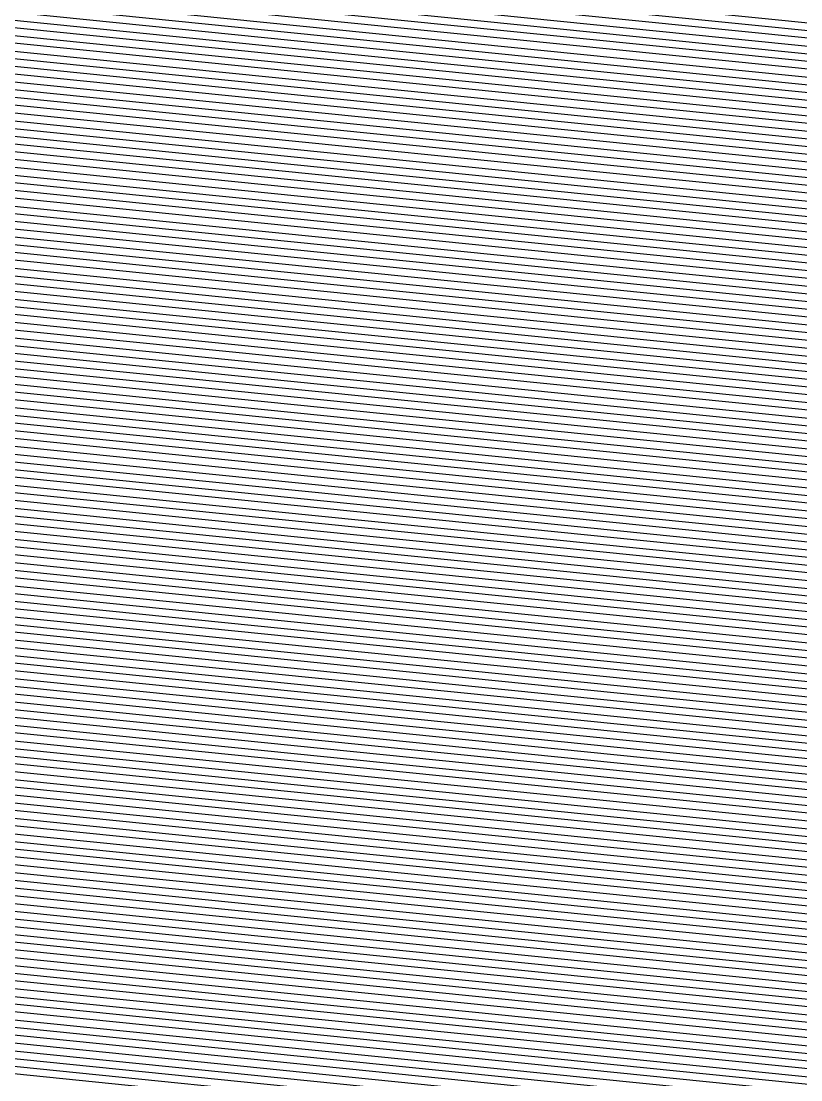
# Model space of a CAD drawing. Extents: x 7084 to 11035, y 13750 to 16729.
# Drawn here: x 9283.6 to 9324.8, y 13833.5 to 13889.4 of the extents above; entities that cross this region are included whole.
import ezdxf

# ---------------------------------------------------------------- set-up
doc = ezdxf.new("R2010")
doc.units = 0
doc.layers.add('Default', color=7, linetype='Continuous')

msp = doc.modelspace()

# ---------------------------------------------------------------- linework, layer by layer
at = {"layer": 'Default'}
for points in [[(10298.938, 16421.009), (10512.184, 16404.168), (10759.1, 16061.727), (10776.154, 16042.882), (10888.389, 15936.22), (11006.235, 15532.027), (11014.762, 15512.47), (10947.422, 15052.14), (10946.356, 15025.827), (10839.733, 14138.849), (10829.074, 14088.357), (10700.004, 13914.33), (10682.95, 13892.64), (10441.646, 13763.523), (9981.484, 13814.047), (9967.983, 13847.827), (9928.901, 13833.604), (9536.08, 13827.99), (9522.579, 13814.122), (8967.017, 13870.26), (8918.698, 13878.083), (8161.114, 13995.972)], [(8184.955, 14001.62), (8911.169, 13888.612), (8985.607, 13876.56), (9518.164, 13822.747), (9538.963, 13844.111), (9915.518, 13849.492), (9975.726, 13871.403), (9996.525, 13819.364), (10437.632, 13770.932), (10668.945, 13894.703), (10695.217, 13928.117), (10818.943, 14094.938), (10835.363, 14172.723), (10937.571, 15022.974), (10939.213, 15063.509), (11003.765, 15504.778), (10990.629, 15534.906), (10877.662, 15922.362), (10770.075, 16024.607), (10743.803, 16053.64), (10507.111, 16381.901), (10302.695, 16398.045)], [(10309.457, 16356.709), (10497.979, 16341.82), (10716.267, 16039.082), (10759.132, 15991.714), (10858.354, 15897.418), (10962.537, 15540.089), (10983.97, 15490.933), (10924.437, 15083.974), (10921.758, 15017.837), (10827.497, 14233.696), (10800.706, 14106.784), (10686.601, 13952.934), (10643.735, 13898.416), (10430.408, 13784.269), (10023.598, 13828.935), (9989.663, 13913.841), (9891.43, 13878.091), (9544.153, 13873.128), (9510.218, 13838.272), (9019.07, 13887.901), (8897.617, 13907.563), (8227.87, 14011.785)], [(10096.152, 16308.161), (10195.057, 16272.526), (10311.335, 16345.226), (10495.442, 16330.686), (10708.618, 16035.038), (10756.093, 15982.576), (10852.991, 15890.49), (10954.734, 15541.528), (10978.471, 15487.087), (10920.332, 15089.658), (10917.365, 15016.41), (10825.312, 14250.633), (10795.64, 14110.075), (10684.207, 13959.828), (10636.733, 13899.447), (10428.401, 13787.973), (10031.119, 13831.593), (9993.535, 13925.629), (9884.739, 13886.035), (9545.595, 13881.188), (9508.011, 13842.584), (9028.365, 13891.051), (8893.853, 13912.828), (8239.79, 14014.608)], [(10312.462, 16338.337), (10493.92, 16324.006), (10704.029, 16032.612), (10754.269, 15977.094), (10849.773, 15886.332), (10950.052, 15542.392), (10975.172, 15484.779), (10917.87, 15093.069), (10914.73, 15015.553), (10824.001, 14260.796), (10792.601, 14112.049), (10682.771, 13963.964), (10632.531, 13900.066), (10427.197, 13790.196), (10035.631, 13833.189), (9995.858, 13932.702), (9880.724, 13890.802), (9546.46, 13886.025), (9506.686, 13845.172), (9033.942, 13892.941), (8891.595, 13915.986), (8246.943, 14016.302)], [(8320.851, 14033.809), (8868.256, 13948.626), (9091.571, 13912.472), (9493.001, 13871.909), (9555.398, 13935.999), (9839.238, 13940.055), (10019.861, 14005.789), (10082.258, 13849.672), (10414.756, 13813.165), (10589.114, 13906.46), (10667.931, 14006.704), (10761.193, 14132.451), (10810.454, 14365.805), (10887.496, 15006.707), (10892.422, 15128.314), (10941.08, 15460.933), (10901.672, 15551.317), (10816.52, 15843.374), (10735.423, 15920.444), (10656.606, 16007.541), (10478.192, 16254.978), (10324.108, 16267.147)], [(10777.978, 16048.364), (10891.607, 15940.377), (11010.917, 15531.163), (11018.062, 15514.778), (10949.884, 15048.729), (10948.991, 15026.684), (10841.044, 14128.687), (10832.114, 14086.383), (10701.44, 13910.194), (10687.152, 13892.021), (10442.85, 13761.3), (9976.972, 13812.452), (9965.66, 13840.754), (9932.916, 13828.837), (9535.215, 13823.154), (9523.903, 13811.535), (8961.44, 13868.37), (8920.956, 13874.924), (8153.962, 13994.278)], [(8214.757, 14008.679), (8901.758, 13901.773), (9008.845, 13884.436), (9512.646, 13833.528), (9542.567, 13864.262), (9898.79, 13869.352), (9985.405, 13900.874), (10015.326, 13826.01), (10432.616, 13780.194), (10651.438, 13897.281), (10689.234, 13945.351), (10806.278, 14103.165), (10829.9, 14215.066), (10926.589, 15019.406), (10928.952, 15077.721), (10990.018, 15495.163), (10971.121, 15538.505), (10864.254, 15905.04), (10762.476, 16001.764), (10724.68, 16043.53)], [(10758.22, 15988.972), (10856.745, 15895.34), (10960.196, 15540.521), (10982.32, 15489.779), (10923.205, 15085.679), (10920.44, 15017.409), (10826.841, 14238.778), (10799.186, 14107.772), (10685.883, 13955.002), (10641.634, 13898.725), (10429.806, 13785.38), (10025.854, 13829.732), (9990.825, 13917.377), (9889.422, 13880.474), (9544.586, 13875.546), (9509.556, 13839.566), (9021.858, 13888.846), (8896.488, 13909.143), (8231.446, 14012.632)], [(8243.366, 14015.455), (8892.724, 13914.407), (9031.153, 13891.996), (9507.349, 13843.878), (9546.027, 13883.607), (9882.731, 13888.418), (9994.696, 13929.166), (10033.375, 13832.391), (10427.799, 13789.085), (10634.632, 13899.756), (10683.489, 13961.896), (10794.12, 14111.062), (10824.656, 14255.715), (10916.047, 15015.982), (10919.101, 15091.364), (10976.822, 15485.933), (10952.393, 15541.96), (10851.382, 15888.411), (10755.181, 15979.835)], [(10754.573, 15978.008), (10850.309, 15887.025), (10950.832, 15542.248), (10975.722, 15485.164), (10918.28, 15092.501), (10915.169, 15015.696), (10824.219, 14259.102), (10793.107, 14111.72), (10683.01, 13963.275), (10633.231, 13899.963), (10427.398, 13789.826), (10034.879, 13832.923), (9995.47, 13931.523), (9881.393, 13890.007), (9546.316, 13885.219), (9506.907, 13844.741), (9033.012, 13892.626), (8891.971, 13915.46), (8245.751, 14016.02)], [(8261.247, 14019.691), (8887.077, 13922.304), (9045.096, 13896.721), (9504.038, 13850.347), (9548.19, 13895.697), (9872.694, 13900.335), (10000.503, 13946.848), (10044.656, 13836.379), (10424.789, 13794.642), (10624.128, 13901.304), (10679.899, 13972.236), (10786.522, 14115.998), (10821.379, 14281.12), (10909.459, 15013.841), (10912.944, 15099.891), (10968.574, 15480.164), (10940.688, 15544.119), (10843.337, 15878.018), (10750.621, 15966.13)], [(8269.592, 14021.667), (8884.442, 13925.989), (9051.602, 13898.927), (9502.493, 13853.365), (9549.199, 13901.339), (9868.01, 13905.896), (10003.213, 13955.1), (10049.92, 13838.24), (10423.385, 13797.235), (10619.226, 13902.025), (10678.223, 13977.062), (10782.976, 14118.301), (10819.849, 14292.976), (10906.384, 15012.842), (10910.071, 15103.87), (10964.724, 15477.471), (10935.226, 15545.127), (10839.582, 15873.167), (10748.493, 15959.734)], [(10894.289, 15943.841), (11014.819, 15530.444), (11020.811, 15516.701), (10951.937, 15045.887), (10951.188, 15027.397), (10842.136, 14120.219), (10834.646, 14084.738), (10702.637, 13906.747), (10690.653, 13891.505), (10443.853, 13759.448), (9973.212, 13811.122), (9963.724, 13834.86), (9936.261, 13824.865), (9534.494, 13819.123), (9525.007, 13809.379), (8956.793, 13866.795), (8922.838, 13872.292), (8148.001, 13992.866)], [(8149.193, 13993.149), (8922.462, 13872.818), (8957.722, 13867.11), (9524.786, 13809.81), (9534.638, 13819.929), (9935.592, 13825.659), (9964.111, 13836.038), (9973.964, 13811.388), (10443.653, 13759.818), (10689.953, 13891.608), (10702.398, 13907.436), (10834.14, 14085.067), (10841.918, 14121.912), (10950.748, 15027.254), (10951.526, 15046.455), (11020.261, 15516.316), (11014.039, 15530.588), (10893.752, 15943.148)], [(8150.385, 13993.431), (8922.086, 13873.345), (8958.652, 13867.425), (9524.565, 13810.241), (9534.782, 13820.735), (9934.923, 13826.454), (9964.499, 13837.217), (9974.716, 13811.654), (10443.452, 13760.189), (10689.253, 13891.712), (10702.158, 13908.126), (10833.633, 14085.396), (10841.699, 14123.606), (10950.309, 15027.112), (10951.116, 15047.024), (11019.711, 15515.932), (11013.258, 15530.732), (10893.216, 15942.456)], [(8151.577, 13993.713), (8921.709, 13873.871), (8959.581, 13867.74), (9524.344, 13810.672), (9534.926, 13821.541), (9934.254, 13827.248), (9964.886, 13838.396), (9975.468, 13811.92), (10443.251, 13760.559), (10688.552, 13891.815), (10701.919, 13908.815), (10833.127, 14085.725), (10841.481, 14125.3), (10949.87, 15026.969), (10950.705, 15047.592), (11019.161, 15515.547), (11012.478, 15530.876), (10892.68, 15941.763)], [(8152.77, 13993.996), (8921.333, 13874.398), (8960.511, 13868.055), (9524.124, 13811.104), (9535.07, 13822.348), (9933.585, 13828.043), (9965.273, 13839.575), (9976.22, 13812.186), (10443.051, 13760.93), (10687.852, 13891.918), (10701.68, 13909.505), (10832.62, 14086.054), (10841.262, 14126.993), (10949.431, 15026.826), (10950.295, 15048.161), (11018.611, 15515.163), (11011.698, 15531.019), (10892.143, 15941.07)], [(10891.071, 15939.684), (11010.137, 15531.307), (11017.512, 15514.393), (10949.474, 15049.298), (10948.552, 15026.541), (10840.825, 14130.381), (10831.607, 14086.712), (10701.201, 13910.883), (10686.452, 13892.124), (10442.649, 13761.67), (9977.724, 13812.718), (9966.047, 13841.932), (9932.246, 13829.631), (9535.359, 13823.96), (9523.682, 13811.966), (8962.37, 13868.685), (8920.58, 13875.451), (8155.154, 13994.56)], [(8156.346, 13994.843), (8920.203, 13875.977), (8963.299, 13869), (9523.461, 13812.397), (9535.503, 13824.766), (9931.577, 13830.426), (9966.434, 13843.111), (9978.476, 13812.983), (10442.449, 13762.041), (10685.751, 13892.227), (10700.962, 13911.573), (10831.1, 14087.041), (10840.607, 14132.074), (10948.113, 15026.398), (10949.063, 15049.866), (11016.962, 15514.009), (11009.357, 15531.451), (10890.534, 15938.991)], [(10889.998, 15938.298), (11008.576, 15531.595), (11016.412, 15513.624), (10948.653, 15050.435), (10947.674, 15026.255), (10840.388, 14133.768), (10830.594, 14087.37), (10700.722, 13912.262), (10685.051, 13892.33), (10442.248, 13762.411), (9979.228, 13813.249), (9966.821, 13844.29), (9930.908, 13831.22), (9535.647, 13825.572), (9523.241, 13812.829), (8964.229, 13869.315), (8919.827, 13876.503), (8157.538, 13995.125)], [(8159.922, 13995.69), (8919.074, 13877.556), (8966.088, 13869.945), (9522.799, 13813.691), (9535.936, 13827.184), (9929.57, 13832.809), (9967.596, 13846.648), (9980.732, 13813.781), (10441.847, 13763.152), (10683.651, 13892.537), (10700.244, 13913.641), (10829.581, 14088.028), (10839.951, 14137.156), (10946.795, 15025.97), (10947.832, 15051.572), (11015.312, 15512.855), (11007.016, 15531.883), (10888.925, 15936.913)], [(10887.853, 15935.527), (11005.455, 15532.171), (11014.212, 15512.086), (10947.011, 15052.709), (10945.917, 15025.685), (10839.514, 14140.543), (10828.568, 14088.686), (10699.765, 13915.019), (10682.25, 13892.743), (10441.445, 13763.893), (9982.236, 13814.313), (9968.37, 13849.005), (9928.232, 13834.398), (9536.224, 13828.796), (9522.358, 13814.554), (8967.947, 13870.575), (8918.321, 13878.609)], [(8163.498, 13996.537), (8917.945, 13879.136), (8968.876, 13870.89), (9522.137, 13814.985), (9536.368, 13829.602), (9927.563, 13835.192), (9968.757, 13850.184), (9982.988, 13814.579), (10441.245, 13764.264), (10681.55, 13892.846), (10699.526, 13915.709), (10828.061, 14089.015), (10839.296, 14142.237), (10945.477, 15025.542), (10946.601, 15053.277), (11013.663, 15511.701), (11004.675, 15532.315), (10887.316, 15934.834)], [(10740.286, 15935.063), (10825.101, 15854.46), (10914.157, 15549.014), (10949.878, 15467.087), (10898.989, 15119.218), (10894.524, 15008.99), (10813.95, 14338.706), (10769.298, 14127.186), (10671.761, 13995.675), (10600.319, 13904.81), (10417.966, 13807.237), (10070.225, 13845.418), (10013.666, 13986.928), (9849.944, 13927.345), (9553.092, 13923.103), (9496.533, 13865.009), (9076.699, 13907.432), (8874.279, 13940.203), (8301.778, 14029.291)], [(10886.244, 15933.448), (11003.114, 15532.603), (11012.563, 15510.932), (10945.78, 15054.414), (10944.599, 15025.257), (10838.859, 14145.624), (10827.048, 14089.674), (10699.047, 13917.087), (10680.149, 13893.052), (10440.843, 13765.005), (9984.492, 13815.11), (9969.531, 13852.542), (9926.224, 13836.781), (9536.656, 13831.214), (9521.696, 13815.847), (8970.735, 13871.52), (8917.192, 13880.189), (8165.882, 13997.102)], [(10885.707, 15932.755), (11002.334, 15532.747), (11012.013, 15510.547), (10945.369, 15054.982), (10944.16, 15025.114), (10838.64, 14147.318), (10826.541, 14090.003), (10698.808, 13917.777), (10679.449, 13893.156), (10440.642, 13765.375), (9985.244, 13815.376), (9969.919, 13853.721), (9925.555, 13837.576), (9536.801, 13832.02), (9521.475, 13816.279), (8971.665, 13871.835), (8916.815, 13880.715), (8167.074, 13997.384)], [(10885.171, 15932.062), (11001.553, 15532.891), (11011.463, 15510.163), (10944.959, 15055.551), (10943.72, 15024.971), (10838.422, 14149.011), (10826.035, 14090.332), (10698.568, 13918.466), (10678.749, 13893.259), (10440.442, 13765.746), (9985.996, 13815.642), (9970.306, 13854.9), (9924.886, 13838.37), (9536.945, 13832.826), (9521.254, 13816.71), (8972.594, 13872.15), (8916.439, 13881.241), (8168.266, 13997.666)], [(8169.458, 13997.949), (8916.063, 13881.768), (8973.524, 13872.465), (9521.034, 13817.141), (9537.089, 13833.632), (9924.217, 13839.164), (9970.693, 13856.078), (9986.748, 13815.908), (10440.241, 13766.116), (10678.048, 13893.362), (10698.329, 13919.156), (10825.528, 14090.661), (10838.203, 14150.705), (10943.281, 15024.829), (10944.549, 15056.119), (11010.913, 15509.778), (11000.773, 15533.035), (10884.635, 15931.37)], [(10884.098, 15930.677), (10999.993, 15533.179), (11010.363, 15509.394), (10944.138, 15056.688), (10942.842, 15024.686), (10837.985, 14152.399), (10825.022, 14090.99), (10698.089, 13919.845), (10677.348, 13893.465), (10440.04, 13766.486), (9987.5, 13816.174), (9971.08, 13857.257), (9923.548, 13839.959), (9537.233, 13834.438), (9520.813, 13817.572), (8974.453, 13872.78), (8915.686, 13882.294), (8170.651, 13998.231)], [(8171.843, 13998.514), (8915.31, 13882.821), (8975.383, 13873.095), (9520.592, 13818.003), (9537.377, 13835.244), (9922.879, 13840.753), (9971.467, 13858.436), (9988.252, 13816.44), (10439.84, 13766.857), (10676.648, 13893.568), (10697.85, 13920.534), (10824.515, 14091.319), (10837.766, 14154.093), (10942.402, 15024.543), (10943.728, 15057.256), (11009.814, 15509.009), (10999.212, 15533.323), (10883.562, 15929.984)], [(8173.035, 13998.796), (8914.933, 13883.347), (8976.312, 13873.41), (9520.371, 13818.435), (9537.521, 13836.05), (9922.21, 13841.548), (9971.854, 13859.615), (9989.004, 13816.705), (10439.639, 13767.227), (10675.948, 13893.671), (10697.611, 13921.224), (10824.008, 14091.648), (10837.548, 14155.786), (10941.963, 15024.4), (10943.317, 15057.825), (11009.264, 15508.624), (10998.432, 15533.467), (10883.026, 15929.291)], [(8174.227, 13999.078), (8914.557, 13883.874), (8977.242, 13873.725), (9520.151, 13818.866), (9537.666, 13836.856), (9921.54, 13842.342), (9972.242, 13860.794), (9989.756, 13816.971), (10439.438, 13767.598), (10675.247, 13893.774), (10697.371, 13921.913), (10823.502, 14091.977), (10837.329, 14157.48), (10941.524, 15024.258), (10942.907, 15058.393), (11008.714, 15508.24), (10997.652, 15533.611), (10882.489, 15928.598)], [(10881.953, 15927.905), (10996.871, 15533.755), (11008.164, 15507.855), (10942.496, 15058.962), (10941.085, 15024.115), (10837.111, 14159.174), (10822.995, 14092.306), (10697.132, 13922.602), (10674.547, 13893.878), (10439.238, 13767.968), (9990.508, 13817.237), (9972.629, 13861.973), (9920.871, 13843.137), (9537.81, 13837.662), (9519.93, 13819.297), (8978.171, 13874.04), (8914.18, 13884.4), (8175.419, 13999.361)], [(8176.611, 13999.643), (8913.804, 13884.926), (8979.101, 13874.355), (9519.709, 13819.728), (9537.954, 13838.468), (9920.202, 13843.931), (9973.016, 13863.151), (9991.261, 13817.503), (10439.037, 13768.339), (10673.847, 13893.981), (10696.893, 13923.292), (10822.489, 14092.635), (10836.892, 14160.867), (10940.645, 15023.972), (10942.086, 15059.53), (11007.614, 15507.471), (10996.091, 15533.899), (10881.417, 15927.212)], [(8177.803, 13999.925), (8913.428, 13885.453), (8980.03, 13874.67), (9519.488, 13820.16), (9538.098, 13839.274), (9919.533, 13844.725), (9973.403, 13864.33), (9992.013, 13817.769), (10438.836, 13768.709), (10673.146, 13894.084), (10696.653, 13923.981), (10821.982, 14092.964), (10836.674, 14162.561), (10940.206, 15023.83), (10941.675, 15060.098), (11007.064, 15507.086), (10995.311, 15534.043), (10880.88, 15926.519)], [(10879.271, 15924.441), (10992.97, 15534.474), (11005.415, 15505.932), (10940.444, 15061.804), (10938.888, 15023.402), (10836.018, 14167.642), (10820.462, 14093.951), (10695.935, 13926.049), (10671.046, 13894.393), (10438.234, 13769.821), (9994.269, 13818.566), (9974.564, 13867.867), (9917.526, 13847.109), (9538.531, 13841.692), (9518.826, 13821.453), (8982.819, 13875.615), (8912.298, 13887.032), (8181.379, 14000.772)], [(10878.735, 15923.748), (10992.189, 15534.618), (11004.865, 15505.548), (10940.034, 15062.372), (10938.449, 15023.259), (10835.8, 14169.336), (10819.956, 14094.28), (10695.696, 13926.739), (10670.345, 13894.496), (10438.034, 13770.191), (9995.021, 13818.832), (9974.952, 13869.045), (9916.857, 13847.903), (9538.675, 13842.499), (9518.606, 13821.885), (8983.748, 13875.93), (8911.922, 13887.559), (8182.571, 14001.055)], [(8183.763, 14001.337), (8911.545, 13888.085), (8984.678, 13876.245), (9518.385, 13822.316), (9538.819, 13843.305), (9916.187, 13848.697), (9975.339, 13870.224), (9995.773, 13819.098), (10437.833, 13770.562), (10669.645, 13894.599), (10695.457, 13927.428), (10819.449, 14094.609), (10835.581, 14171.03), (10938.01, 15023.116), (10939.623, 15062.941), (11004.315, 15505.163), (10991.409, 15534.762), (10878.199, 15923.055)], [(10877.126, 15921.669), (10989.848, 15535.05), (11003.215, 15504.394), (10938.802, 15064.078), (10937.131, 15022.831), (10835.144, 14174.417), (10818.436, 14095.267), (10694.978, 13928.807), (10668.245, 13894.806), (10437.432, 13771.302), (9997.277, 13819.63), (9976.113, 13872.582), (9914.849, 13850.286), (9539.107, 13844.917), (9517.943, 13823.178), (8986.537, 13876.875), (8910.793, 13889.138), (8186.147, 14001.902)], [(10876.053, 15920.283), (10988.288, 15535.338), (11002.115, 15503.625), (10937.981, 15065.215), (10936.253, 15022.545), (10834.707, 14177.804), (10817.423, 14095.926), (10694.499, 13930.185), (10666.844, 13895.012), (10437.03, 13772.043), (9998.781, 13820.162), (9976.887, 13874.94), (9913.511, 13851.875), (9539.396, 13846.529), (9517.502, 13824.041), (8988.396, 13877.505), (8910.04, 13890.191), (8188.531, 14002.467)], [(8189.724, 14002.749), (8909.663, 13890.717), (8989.325, 13877.82), (9517.281, 13824.472), (9539.54, 13847.335), (9912.842, 13852.67), (9977.274, 13876.118), (9999.533, 13820.427), (10436.83, 13772.414), (10666.144, 13895.115), (10694.26, 13930.875), (10816.916, 14096.255), (10834.489, 14179.498), (10935.814, 15022.403), (10937.571, 15065.783), (11001.566, 15503.24), (10987.508, 15535.482), (10875.517, 15919.591)], [(8190.916, 14003.031), (8909.287, 13891.244), (8990.255, 13878.135), (9517.06, 13824.903), (9539.684, 13848.141), (9912.173, 13853.464), (9977.662, 13877.297), (10000.285, 13820.693), (10436.629, 13772.784), (10665.444, 13895.218), (10694.021, 13931.564), (10816.41, 14096.584), (10834.27, 14181.192), (10935.374, 15022.26), (10937.161, 15066.352), (11001.016, 15502.855), (10986.727, 15535.626), (10874.981, 15918.898)], [(10874.444, 15918.205), (10985.947, 15535.77), (11000.466, 15502.471), (10936.75, 15066.92), (10934.935, 15022.117), (10834.052, 14182.885), (10815.903, 14096.913), (10693.781, 13932.253), (10664.743, 13895.321), (10436.428, 13773.155), (10001.037, 13820.959), (9978.049, 13878.476), (9911.504, 13854.258), (9539.828, 13848.947), (9516.84, 13825.335), (8991.184, 13878.45)], [(8193.3, 14003.596), (8908.534, 13892.297), (8992.114, 13878.766), (9516.619, 13825.766), (9539.972, 13849.753), (9910.834, 13855.053), (9978.436, 13879.655), (10001.789, 13821.225), (10436.228, 13773.525), (10664.043, 13895.425), (10693.542, 13932.943), (10815.397, 14097.242), (10833.833, 14184.579), (10934.496, 15021.975), (10936.34, 15067.488), (10999.916, 15502.086), (10985.167, 15535.914), (10873.908, 15917.512)], [(10873.372, 15916.819), (10984.386, 15536.058), (10999.366, 15501.702), (10935.929, 15068.057), (10934.057, 15021.832), (10833.615, 14186.273), (10814.89, 14097.571), (10693.302, 13933.632), (10663.343, 13895.528), (10436.027, 13773.896), (10002.541, 13821.491), (9978.823, 13880.834), (9910.165, 13855.847), (9540.116, 13850.559), (9516.398, 13826.197), (8993.043, 13879.081), (8908.158, 13892.823), (8194.492, 14003.878)], [(10872.835, 15916.126), (10983.606, 15536.202), (10998.816, 15501.317), (10935.519, 15068.625), (10933.617, 15021.689), (10833.396, 14187.967), (10814.383, 14097.9), (10693.063, 13934.321), (10662.642, 13895.631), (10435.826, 13774.266), (10003.293, 13821.757), (9979.21, 13882.013), (9909.496, 13856.642), (9540.261, 13851.365), (9516.178, 13826.628), (8993.973, 13879.396), (8907.781, 13893.35), (8195.684, 14004.161)], [(8198.068, 14004.726), (8907.028, 13894.402), (8995.832, 13880.026), (9515.736, 13827.491), (9540.549, 13852.977), (9908.158, 13858.23), (9979.984, 13884.37), (10004.797, 13822.288), (10435.425, 13775.007), (10661.242, 13895.837), (10692.584, 13935.7), (10813.37, 14098.558), (10832.959, 14191.354), (10932.739, 15021.404), (10934.698, 15069.762), (10997.716, 15500.548), (10982.045, 15536.49), (10871.763, 15914.74)], [(8199.26, 14005.008), (8906.652, 13894.929), (8996.761, 13880.341), (9515.515, 13827.922), (9540.693, 13853.783), (9907.489, 13859.025), (9980.372, 13885.549), (10005.549, 13822.554), (10435.224, 13775.378), (10660.542, 13895.94), (10692.345, 13936.39), (10812.864, 14098.887), (10832.741, 14193.048), (10932.3, 15021.261), (10934.287, 15070.331), (10997.167, 15500.163), (10981.265, 15536.634), (10871.226, 15914.047)], [(10870.69, 15913.355), (10980.485, 15536.778), (10996.617, 15499.779), (10933.877, 15070.899), (10931.86, 15021.119), (10832.522, 14194.741), (10812.357, 14099.216), (10692.106, 13937.079), (10659.841, 13896.043), (10435.024, 13775.748), (10006.301, 13822.82), (9980.759, 13886.728), (9906.82, 13859.819), (9540.837, 13854.589), (9515.295, 13828.353), (8997.691, 13880.656), (8906.275, 13895.455), (8200.452, 14005.29)], [(8201.644, 14005.573), (8905.899, 13895.982), (8998.621, 13880.971), (9515.074, 13828.785), (9540.981, 13855.395), (9906.151, 13860.614), (9981.146, 13887.907), (10007.053, 13823.086), (10434.823, 13776.118), (10659.141, 13896.147), (10691.866, 13937.768), (10811.851, 14099.545), (10832.304, 14196.435), (10931.421, 15020.976), (10933.467, 15071.468), (10996.067, 15499.394), (10979.704, 15536.922), (10870.154, 15912.662)], [(10869.617, 15911.969), (10978.924, 15537.066), (10995.517, 15499.009), (10933.056, 15072.036), (10930.982, 15020.833), (10832.085, 14198.129), (10811.344, 14099.874), (10691.627, 13938.458), (10658.441, 13896.25), (10434.622, 13776.489), (10007.805, 13823.352), (9981.533, 13889.085), (9905.481, 13861.408), (9541.126, 13856.201), (9514.853, 13829.216), (8999.55, 13881.286), (8905.523, 13896.508), (8202.836, 14005.855)], [(10869.081, 15911.276), (10978.144, 15537.21), (10994.967, 15498.625), (10932.646, 15072.605), (10930.543, 15020.69), (10831.867, 14199.822), (10810.837, 14100.203), (10691.388, 13939.147), (10657.741, 13896.353), (10434.422, 13776.859), (10008.557, 13823.618), (9981.92, 13890.264), (9904.812, 13862.203), (9541.27, 13857.007), (9514.633, 13829.647), (9000.48, 13881.601), (8905.146, 13897.035), (8204.028, 14006.137)], [(8205.22, 14006.42), (8904.77, 13897.561), (9001.409, 13881.916), (9514.412, 13830.078), (9541.414, 13857.813), (9904.143, 13862.997), (9982.307, 13891.443), (10009.31, 13823.884), (10434.221, 13777.23), (10657.04, 13896.456), (10691.148, 13939.836), (10810.331, 14100.532), (10831.648, 14201.516), (10930.103, 15020.548), (10932.235, 15073.173), (10994.417, 15498.24), (10977.363, 15537.354), (10868.545, 15910.583)], [(10868.008, 15909.89), (10976.583, 15537.497), (10993.867, 15497.855), (10931.825, 15073.742), (10929.664, 15020.405), (10831.43, 14203.21), (10809.824, 14100.861), (10690.909, 13940.526), (10656.34, 13896.559), (10434.02, 13777.6), (10010.062, 13824.149), (9982.695, 13892.622), (9903.474, 13863.791), (9541.558, 13858.619), (9514.191, 13830.51), (9002.339, 13882.231), (8904.393, 13898.087), (8206.412, 14006.702)], [(10867.472, 15909.197), (10975.803, 15537.641), (10993.318, 15497.471), (10931.414, 15074.31), (10929.225, 15020.262), (10831.211, 14204.904), (10809.318, 14101.19), (10690.67, 13941.215), (10655.64, 13896.662), (10433.82, 13777.971), (10010.814, 13824.415), (9983.082, 13893.801), (9902.805, 13864.586), (9541.702, 13859.425), (9513.97, 13830.941), (9003.268, 13882.546), (8904.017, 13898.614), (8207.605, 14006.984)], [(10866.399, 15907.812), (10974.242, 15537.929), (10992.218, 15496.702), (10930.593, 15075.447), (10928.346, 15019.977), (10830.774, 14208.291), (10808.305, 14101.849), (10690.191, 13942.594), (10654.239, 13896.869), (10433.418, 13778.712), (10012.318, 13824.947), (9983.856, 13896.158), (9901.467, 13866.175), (9541.991, 13861.037), (9513.529, 13831.803), (9005.127, 13883.176), (8903.264, 13899.667), (8209.989, 14007.549)], [(10865.863, 15907.119), (10973.462, 15538.073), (10991.668, 15496.317), (10930.183, 15076.015), (10927.907, 15019.834), (10830.556, 14209.985), (10807.798, 14102.178), (10689.952, 13943.283), (10653.539, 13896.972), (10433.218, 13779.082), (10013.07, 13825.213), (9984.243, 13897.337), (9900.798, 13866.969), (9542.135, 13861.843), (9513.308, 13832.235), (9006.057, 13883.491), (8902.888, 13900.193), (8211.181, 14007.831)], [(8212.373, 14008.114), (8902.511, 13900.72), (9006.986, 13883.806), (9513.087, 13832.666), (9542.279, 13862.65), (9900.128, 13867.764), (9984.63, 13898.516), (10013.822, 13825.479), (10433.017, 13779.453), (10652.839, 13897.075), (10689.712, 13943.972), (10807.291, 14102.507), (10830.337, 14211.678), (10927.468, 15019.692), (10929.773, 15076.584), (10991.118, 15495.932), (10972.681, 15538.217), (10865.326, 15906.426)], [(10864.79, 15905.733), (10971.901, 15538.361), (10990.568, 15495.548), (10929.362, 15077.152), (10927.029, 15019.549), (10830.119, 14213.372), (10806.785, 14102.836), (10689.473, 13944.662), (10652.138, 13897.178), (10432.816, 13779.823), (10014.574, 13825.745), (9985.017, 13899.695), (9899.459, 13868.558), (9542.423, 13863.456), (9512.867, 13833.097), (9007.916, 13884.121), (8902.135, 13901.246), (8213.565, 14008.396)], [(10863.717, 15904.347), (10970.34, 15538.649), (10989.468, 15494.779), (10928.541, 15078.289), (10926.15, 15019.264), (10829.682, 14216.759), (10805.772, 14103.494), (10688.994, 13946.041), (10650.738, 13897.384), (10432.415, 13780.564), (10016.078, 13826.276), (9985.792, 13902.053), (9898.121, 13870.147), (9542.711, 13865.068), (9512.425, 13833.959), (9009.775, 13884.751), (8901.382, 13902.299), (8215.949, 14008.961)], [(8217.141, 14009.243), (8901.005, 13902.825), (9010.704, 13885.066), (9512.205, 13834.391), (9542.856, 13865.874), (9897.452, 13870.941), (9986.179, 13903.231), (10016.83, 13826.542), (10432.214, 13780.935), (10650.038, 13897.487), (10688.755, 13946.73), (10805.265, 14103.823), (10829.463, 14218.453), (10925.711, 15019.121), (10928.131, 15078.858), (10988.919, 15494.394), (10969.56, 15538.793), (10863.181, 15903.654)], [(10862.108, 15902.268), (10967.999, 15539.081), (10987.819, 15493.625), (10927.31, 15079.995), (10924.832, 15018.835), (10829.026, 14221.841), (10804.252, 14104.481), (10688.276, 13948.109), (10648.637, 13897.694), (10431.813, 13781.675), (10018.334, 13827.074), (9986.953, 13905.589), (9896.114, 13872.53), (9543.144, 13867.486), (9511.763, 13835.253), (9012.563, 13885.696), (8900.252, 13903.878), (8219.525, 14009.808)], [(8221.909, 14010.373), (8899.5, 13904.931), (9014.422, 13886.326), (9511.322, 13836.116), (9543.432, 13869.098), (9894.775, 13874.119), (9987.727, 13907.947), (10019.838, 13827.606), (10431.412, 13782.416), (10647.237, 13897.9), (10687.797, 13949.487), (10803.239, 14105.139), (10828.589, 14225.228), (10923.954, 15018.55), (10926.489, 15081.132), (10986.719, 15492.856), (10966.439, 15539.369), (10861.036, 15900.883)], [(8223.101, 14010.655), (8899.123, 13905.458), (9015.352, 13886.641), (9511.101, 13836.547), (9543.576, 13869.904), (9894.106, 13874.913), (9988.115, 13909.126), (10020.59, 13827.871), (10431.211, 13782.787), (10646.536, 13898.003), (10687.558, 13950.177), (10802.732, 14105.468), (10828.371, 14226.922), (10923.515, 15018.407), (10926.079, 15081.7), (10986.169, 15492.471), (10965.658, 15539.513), (10860.499, 15900.19)], [(10859.963, 15899.497), (10964.878, 15539.657), (10985.619, 15492.086), (10925.668, 15082.268), (10923.075, 15018.265), (10828.152, 14228.615), (10802.226, 14105.797), (10687.319, 13950.866), (10645.836, 13898.106), (10431.01, 13783.157), (10021.342, 13828.137), (9988.502, 13910.304), (9893.437, 13875.708), (9543.721, 13870.71), (9510.88, 13836.978), (9016.281, 13886.956), (8898.747, 13905.984), (8224.293, 14010.937)], [(8225.485, 14011.22), (8898.37, 13906.511), (9017.211, 13887.271), (9510.659, 13837.409), (9543.865, 13871.516), (9892.768, 13876.502), (9988.889, 13911.483), (10022.094, 13828.403), (10430.809, 13783.528), (10645.136, 13898.209), (10687.079, 13951.555), (10801.719, 14106.126), (10827.934, 14230.309), (10922.636, 15018.122), (10925.258, 15082.837), (10985.07, 15491.702), (10964.098, 15539.801), (10859.427, 15898.804)], [(8226.678, 14011.502), (8897.994, 13907.037), (9018.14, 13887.586), (9510.439, 13837.841), (9544.009, 13872.322), (9892.099, 13877.297), (9989.276, 13912.662), (10022.846, 13828.669), (10430.609, 13783.898), (10644.435, 13898.312), (10686.84, 13952.245), (10801.212, 14106.455), (10827.715, 14232.003), (10922.197, 15017.979), (10924.847, 15083.405), (10984.52, 15491.317), (10963.317, 15539.945), (10858.89, 15898.111)], [(10856.209, 15894.647), (10959.416, 15540.665), (10981.77, 15489.394), (10922.795, 15086.248), (10920.001, 15017.266), (10826.623, 14240.471), (10798.68, 14108.101), (10685.643, 13955.692), (10640.934, 13898.828), (10429.605, 13785.751), (10026.607, 13829.998), (9991.212, 13918.556), (9888.753, 13881.269), (9544.73, 13876.352), (9509.335, 13839.997), (9022.788, 13889.161), (8896.112, 13909.669), (8232.638, 14012.914)], [(10854.063, 15891.875), (10956.294, 15541.24), (10979.571, 15487.856), (10921.153, 15088.522), (10918.244, 15016.695), (10825.749, 14247.246), (10796.653, 14109.417), (10684.686, 13958.449), (10638.133, 13899.241), (10428.803, 13787.232), (10029.615, 13831.062), (9992.76, 13923.271), (9886.077, 13884.446), (9545.307, 13879.576), (9508.452, 13841.722), (9026.506, 13890.421), (8894.606, 13911.775), (8237.406, 14014.043)], [(8238.598, 14014.326), (8894.23, 13912.301), (9027.435, 13890.736), (9508.231, 13842.153), (9545.451, 13880.382), (9885.408, 13885.241), (9993.148, 13924.45), (10030.367, 13831.328), (10428.602, 13787.603), (10637.433, 13899.344), (10684.447, 13959.138), (10796.147, 14109.746), (10825.53, 14248.94), (10917.804, 15016.552), (10920.743, 15089.09), (10979.021, 15487.471), (10955.514, 15541.384), (10853.527, 15891.182)], [(8240.982, 14014.891), (8893.477, 13913.354), (9029.294, 13891.366), (9507.79, 13843.016), (9545.739, 13881.994), (9884.069, 13886.83), (9993.922, 13926.808), (10031.871, 13831.859), (10428.201, 13788.344), (10636.032, 13899.55), (10683.968, 13960.517), (10795.134, 14110.404), (10825.093, 14252.327), (10916.926, 15016.267), (10919.922, 15090.227), (10977.921, 15486.702), (10953.953, 15541.672), (10852.454, 15889.797)], [(8244.559, 14015.738), (8892.347, 13914.934), (9032.083, 13892.311), (9507.128, 13844.309), (9546.172, 13884.413), (9882.062, 13889.213), (9995.083, 13930.344), (10034.127, 13832.657), (10427.599, 13789.455), (10633.931, 13899.86), (10683.25, 13962.585), (10793.614, 14111.391), (10824.438, 14257.408), (10915.608, 15015.839), (10918.691, 15091.932), (10976.272, 15485.548), (10951.613, 15542.104), (10850.845, 15887.718)], [(10849.236, 15885.639), (10949.272, 15542.536), (10974.622, 15484.394), (10917.459, 15093.638), (10914.29, 15015.411), (10823.782, 14262.489), (10792.094, 14112.378), (10682.532, 13964.653), (10631.831, 13900.169), (10426.997, 13790.567), (10036.383, 13833.454), (9996.245, 13933.881), (9880.055, 13891.596), (9546.604, 13886.831), (9506.466, 13845.603), (9034.871, 13893.256), (8891.218, 13916.513)], [(8250.519, 14017.149), (8890.465, 13917.566), (9036.73, 13893.886), (9506.024, 13846.466), (9546.892, 13888.443), (9878.716, 13893.185), (9997.019, 13936.238), (10037.887, 13833.986), (10426.595, 13791.307), (10630.43, 13900.375), (10682.053, 13966.032), (10791.081, 14113.036), (10823.345, 14265.877), (10913.412, 15015.125), (10916.638, 15094.775), (10973.522, 15483.625), (10947.711, 15542.824), (10848.164, 15884.254)], [(10847.627, 15883.561), (10946.931, 15542.968), (10972.972, 15483.241), (10916.228, 15095.343), (10912.973, 15014.983), (10823.127, 14267.571), (10790.574, 14113.366), (10681.814, 13966.721), (10629.73, 13900.478), (10426.395, 13791.678), (10038.639, 13834.252), (9997.406, 13937.417), (9878.047, 13893.979), (9547.037, 13889.249), (9505.804, 13846.897), (9037.66, 13894.201), (8890.089, 13918.092), (8251.711, 14017.432)], [(10847.091, 15882.868), (10946.15, 15543.112), (10972.423, 15482.856), (10915.817, 15095.912), (10912.533, 15014.84), (10822.908, 14269.264), (10790.068, 14113.695), (10681.574, 13967.411), (10629.03, 13900.582), (10426.194, 13792.048), (10039.391, 13834.518), (9997.793, 13938.596), (9877.378, 13894.774), (9547.181, 13890.055), (9505.583, 13847.328), (9038.589, 13894.516), (8889.712, 13918.619), (8252.903, 14017.714)], [(8254.095, 14017.997), (8889.336, 13919.145), (9039.519, 13894.831), (9505.362, 13847.759), (9547.325, 13890.861), (9876.709, 13895.568), (9998.18, 13939.775), (10040.143, 13834.784), (10425.993, 13792.419), (10628.329, 13900.685), (10681.335, 13968.1), (10789.561, 14114.024), (10822.69, 14270.958), (10912.094, 15014.697), (10915.407, 15096.48), (10971.873, 15482.471), (10945.37, 15543.256), (10846.555, 15882.175)], [(10846.018, 15881.482), (10944.59, 15543.4), (10971.323, 15482.087), (10914.997, 15097.048), (10911.655, 15014.555), (10822.471, 14272.652), (10789.055, 14114.353), (10681.096, 13968.789), (10627.629, 13900.788), (10425.793, 13792.789), (10040.895, 13835.05), (9998.568, 13940.954), (9876.04, 13896.363), (9547.469, 13891.667), (9505.141, 13848.19), (9040.448, 13895.146), (8888.96, 13919.671), (8255.287, 14018.279)], [(10845.482, 15880.789), (10943.809, 15543.544), (10970.773, 15481.702), (10914.586, 15097.617), (10911.216, 15014.412), (10822.253, 14274.345), (10788.548, 14114.682), (10680.856, 13969.479), (10626.929, 13900.891), (10425.592, 13793.16), (10041.647, 13835.315), (9998.955, 13942.133), (9875.371, 13897.157), (9547.613, 13892.473), (9504.921, 13848.622), (9041.378, 13895.461)], [(10844.946, 15880.096), (10943.029, 15543.688), (10970.223, 15481.318), (10914.176, 15098.185), (10910.776, 15014.269), (10822.034, 14276.039), (10788.042, 14115.011), (10680.617, 13970.168), (10626.228, 13900.994), (10425.391, 13793.53), (10042.399, 13835.581), (9999.342, 13943.311), (9874.702, 13897.951), (9547.757, 13893.279), (9504.7, 13849.053), (9042.307, 13895.776), (8888.207, 13920.724), (8257.671, 14018.844)], [(8258.863, 14019.126), (8887.83, 13921.251), (9043.237, 13896.091), (9504.479, 13849.484), (9547.902, 13894.085), (9874.033, 13898.746), (9999.729, 13944.49), (10043.151, 13835.847), (10425.191, 13793.901), (10625.528, 13901.097), (10680.378, 13970.858), (10787.535, 14115.34), (10821.816, 14277.733), (10910.337, 15014.127), (10913.765, 15098.754), (10969.673, 15480.933), (10942.249, 15543.832), (10844.409, 15879.403)], [(8260.055, 14019.408), (8887.454, 13921.777), (9044.166, 13896.406), (9504.258, 13849.915), (9548.046, 13894.891), (9873.363, 13899.54), (10000.116, 13945.669), (10043.903, 13836.113), (10424.99, 13794.271), (10624.828, 13901.2), (10680.138, 13971.547), (10787.028, 14115.669), (10821.597, 14279.426), (10909.898, 15013.984), (10913.355, 15099.322), (10969.123, 15480.548), (10941.468, 15543.976), (10843.873, 15878.711)], [(10842.8, 15877.325), (10939.908, 15544.263), (10968.024, 15479.779), (10912.534, 15100.459), (10909.019, 15013.698), (10821.16, 14282.814), (10786.015, 14116.327), (10679.659, 13972.926), (10623.427, 13901.407), (10424.589, 13795.012), (10045.408, 13836.645), (10000.89, 13948.027), (9872.025, 13901.129), (9548.334, 13896.503), (9503.817, 13850.778), (9046.025, 13897.036), (8886.701, 13922.83), (8262.439, 14019.973)], [(8263.632, 14020.255), (8886.325, 13923.357), (9046.955, 13897.351), (9503.596, 13851.209), (9548.478, 13897.309), (9871.356, 13901.923), (10001.278, 13949.206), (10046.16, 13836.911), (10424.388, 13795.383), (10622.727, 13901.51), (10679.42, 13973.615), (10785.509, 14116.656), (10820.942, 14284.508), (10908.58, 15013.556), (10912.123, 15101.028), (10967.474, 15479.394), (10939.127, 15544.407), (10842.264, 15876.632)], [(10841.728, 15875.939), (10938.347, 15544.551), (10966.924, 15479.01), (10911.713, 15101.596), (10908.141, 15013.413), (10820.723, 14286.201), (10785.002, 14116.985), (10679.181, 13974.304), (10622.027, 13901.613), (10424.187, 13795.753), (10046.912, 13837.176), (10001.665, 13950.384), (9870.687, 13902.718), (9548.622, 13898.115), (9503.376, 13851.64), (9047.884, 13897.666), (8885.948, 13923.883), (8264.824, 14020.538)], [(10841.191, 15875.246), (10937.567, 15544.695), (10966.374, 15478.625), (10911.302, 15102.165), (10907.702, 15013.27), (10820.505, 14287.895), (10784.495, 14117.314), (10678.941, 13974.994), (10621.327, 13901.716), (10423.987, 13796.123), (10047.664, 13837.442), (10002.052, 13951.563), (9870.018, 13903.512), (9548.767, 13898.921), (9503.155, 13852.072), (9048.814, 13897.981), (8885.572, 13924.409), (8266.016, 14020.82)], [(8267.208, 14021.103), (8885.195, 13924.936), (9049.743, 13898.296), (9502.934, 13852.503), (9548.911, 13899.727), (9869.349, 13904.307), (10002.439, 13952.742), (10048.416, 13837.708), (10423.786, 13796.494), (10620.626, 13901.819), (10678.702, 13975.683), (10783.989, 14117.643), (10820.286, 14289.589), (10907.262, 15013.128), (10910.892, 15102.733), (10965.824, 15478.241), (10936.786, 15544.839), (10840.655, 15874.553)], [(8268.4, 14021.385), (8884.819, 13925.462), (9050.673, 13898.612), (9502.713, 13852.934), (9549.055, 13900.533), (9868.68, 13905.101), (10002.826, 13953.921), (10049.168, 13837.974), (10423.585, 13796.864), (10619.926, 13901.922), (10678.463, 13976.372), (10783.482, 14117.972), (10820.068, 14291.282), (10906.823, 15012.985), (10910.482, 15103.302), (10965.274, 15477.856), (10936.006, 15544.983), (10840.119, 15873.86)], [(8270.784, 14021.95), (8884.066, 13926.515), (9052.532, 13899.242), (9502.272, 13853.797), (9549.343, 13902.145), (9867.341, 13906.69), (10003.601, 13956.279), (10050.672, 13838.506), (10423.184, 13797.605), (10618.526, 13902.129), (10677.984, 13977.751), (10782.469, 14118.63), (10819.631, 14294.67), (10905.945, 15012.7), (10909.661, 15104.438), (10964.175, 15477.087), (10934.445, 15545.271), (10839.046, 15872.475)], [(8271.976, 14022.232), (8883.69, 13927.042), (9053.461, 13899.557), (9502.051, 13854.228), (9549.487, 13902.952), (9866.672, 13907.484), (10003.988, 13957.457), (10051.424, 13838.772), (10422.983, 13797.976), (10617.825, 13902.232), (10677.745, 13978.441), (10781.963, 14118.959), (10819.412, 14296.363), (10905.505, 15012.557), (10909.25, 15105.007), (10963.625, 15476.702), (10933.665, 15545.415), (10838.51, 15871.782)], [(10837.437, 15870.396), (10932.104, 15545.703), (10962.525, 15475.933), (10908.429, 15106.144), (10904.627, 15012.272), (10818.975, 14299.751), (10780.949, 14119.618), (10677.266, 13979.819), (10616.425, 13902.438), (10422.582, 13798.717), (10052.928, 13839.303), (10004.762, 13959.815), (9865.334, 13909.073), (9549.776, 13904.564), (9501.61, 13855.09), (9055.32, 13900.187), (8882.937, 13928.095)], [(10836.901, 15869.703), (10931.324, 15545.847), (10961.975, 15475.548), (10908.019, 15106.712), (10904.188, 15012.129), (10818.757, 14301.445), (10780.443, 14119.947), (10677.027, 13980.509), (10615.724, 13902.541), (10422.381, 13799.087), (10053.68, 13839.569), (10005.149, 13960.994), (9864.665, 13909.868), (9549.92, 13905.37), (9501.389, 13855.522), (9056.25, 13900.502), (8882.56, 13928.621), (8275.552, 14023.079)], [(10835.828, 15868.317), (10929.763, 15546.135), (10960.875, 15474.779), (10907.198, 15107.849), (10903.309, 15011.843), (10818.32, 14304.832), (10779.43, 14120.605), (10676.548, 13981.887), (10614.324, 13902.747), (10421.98, 13799.828), (10055.184, 13840.101), (10005.923, 13963.351), (9863.327, 13911.456), (9550.208, 13906.982), (9500.948, 13856.384), (9058.109, 13901.132), (8881.807, 13929.674), (8277.936, 14023.644)], [(10835.292, 15867.624), (10928.983, 15546.279), (10960.326, 15474.395), (10906.788, 15108.418), (10902.87, 15011.701), (10818.101, 14306.526), (10778.923, 14120.934), (10676.309, 13982.577), (10613.624, 13902.851), (10421.779, 13800.199), (10055.936, 13840.367), (10006.311, 13964.53), (9862.657, 13912.251), (9550.352, 13907.788), (9500.727, 13856.815), (9059.038, 13901.447), (8881.431, 13930.2), (8279.128, 14023.926)], [(10834.755, 15866.932), (10928.203, 15546.423), (10959.776, 15474.01), (10906.377, 15108.986), (10902.431, 15011.558), (10817.883, 14308.219), (10778.417, 14121.263), (10676.069, 13983.266), (10612.923, 13902.954), (10421.578, 13800.569), (10056.688, 13840.633), (10006.698, 13965.709), (9861.988, 13913.045), (9550.497, 13908.594), (9500.506, 13857.247), (9059.968, 13901.762), (8881.054, 13930.727), (8280.32, 14024.208)], [(10833.683, 15865.546), (10926.642, 15546.711), (10958.676, 15473.241), (10905.556, 15110.123), (10901.552, 15011.273), (10817.446, 14311.607), (10777.403, 14121.921), (10675.591, 13984.645), (10611.523, 13903.16), (10421.177, 13801.31), (10058.192, 13841.164), (10007.472, 13968.067), (9860.65, 13914.634), (9550.785, 13910.206), (9500.065, 13858.109), (9061.827, 13902.392), (8880.302, 13931.78), (8282.705, 14024.773)], [(10833.146, 15864.853), (10925.862, 15546.855), (10958.126, 15472.856), (10905.146, 15110.692), (10901.113, 15011.13), (10817.227, 14313.3), (10776.897, 14122.25), (10675.351, 13985.334), (10610.823, 13903.263), (10420.976, 13801.68), (10058.944, 13841.43), (10007.859, 13969.246), (9859.981, 13915.429), (9550.929, 13911.012), (9499.844, 13858.54), (9062.756, 13902.707), (8879.925, 13932.306), (8283.897, 14025.056)], [(8286.281, 14025.62), (8879.172, 13933.359), (9064.615, 13903.337), (9499.403, 13859.403), (9551.217, 13912.624), (9858.643, 13917.017), (10008.633, 13971.603), (10060.448, 13841.962), (10420.575, 13802.421), (10609.422, 13903.469), (10674.873, 13986.713), (10775.884, 14122.908), (10816.79, 14316.688), (10900.234, 15010.845), (10904.325, 15111.828), (10957.026, 15472.087), (10924.301, 15547.143), (10832.074, 15863.467)], [(10831.001, 15862.081), (10922.74, 15547.43), (10955.927, 15471.318), (10903.504, 15112.965), (10899.356, 15010.559), (10816.353, 14320.075), (10774.871, 14123.566), (10674.394, 13988.092), (10608.021, 13903.676), (10420.174, 13803.162), (10061.952, 13842.494), (10009.408, 13973.961), (9857.304, 13918.606), (9551.506, 13914.236), (9498.961, 13860.265), (9066.474, 13903.967), (8878.419, 13934.412)], [(10830.465, 15861.388), (10921.96, 15547.574), (10955.377, 15470.933), (10903.094, 15113.534), (10898.917, 15010.417), (10816.135, 14321.769), (10774.364, 14123.895), (10674.154, 13988.781), (10607.321, 13903.779), (10419.973, 13803.533), (10062.705, 13842.759), (10009.795, 13975.14), (9856.635, 13919.401), (9551.65, 13915.042), (9498.74, 13860.697), (9067.404, 13904.282), (8878.043, 13934.938), (8289.857, 14026.467)], [(10829.928, 15860.696), (10921.18, 15547.718), (10954.827, 15470.549), (10902.683, 15114.102), (10898.477, 15010.274), (10815.916, 14323.463), (10773.857, 14124.224), (10673.915, 13989.47), (10606.621, 13903.882), (10419.772, 13803.903), (10063.457, 13843.025), (10010.182, 13976.319), (9855.966, 13920.195), (9551.794, 13915.848), (9498.52, 13861.128), (9068.333, 13904.597), (8877.667, 13935.465), (8291.049, 14026.75)], [(9070.192, 13905.227), (9498.078, 13861.99), (9552.083, 13917.46), (9854.628, 13921.784), (10010.956, 13978.676), (10064.961, 13843.557), (10419.371, 13804.644), (10605.22, 13904.088), (10673.436, 13990.849), (10772.844, 14124.882), (10815.479, 14326.85), (10897.599, 15009.988), (10901.862, 15115.239), (10953.727, 15469.779), (10919.619, 15548.006), (10828.856, 15859.31)], [(8294.625, 14027.597), (8876.537, 13937.044), (9071.122, 13905.542), (9497.857, 13862.422), (9552.227, 13918.266), (9853.959, 13922.578), (10011.343, 13979.855), (10065.713, 13843.823), (10419.17, 13805.015), (10604.52, 13904.191), (10673.197, 13991.538), (10772.338, 14125.211), (10815.261, 14328.544), (10897.16, 15009.846), (10901.452, 15115.808), (10953.177, 15469.395), (10918.839, 15548.15), (10828.319, 15858.617)], [(10827.783, 15857.924), (10918.059, 15548.294), (10952.627, 15469.01), (10901.041, 15116.376), (10896.72, 15009.703), (10815.042, 14330.237), (10771.831, 14125.541), (10672.958, 13992.228), (10603.82, 13904.295), (10418.97, 13805.385), (10066.465, 13844.089), (10011.731, 13981.034), (9853.29, 13923.373), (9552.371, 13919.072), (9497.637, 13862.853), (9072.051, 13905.857), (8876.161, 13937.57), (8295.817, 14027.879)], [(10827.247, 15857.231), (10917.278, 15548.438), (10952.078, 15468.626), (10900.631, 15116.945), (10896.281, 15009.56), (10814.824, 14331.931), (10771.325, 14125.87), (10672.718, 13992.917), (10603.12, 13904.398), (10418.769, 13805.755), (10067.217, 13844.355), (10012.118, 13982.213), (9852.621, 13924.167), (9552.515, 13919.878), (9497.416, 13863.284), (9072.981, 13906.172), (8875.784, 13938.097), (8297.009, 14028.162)], [(10826.71, 15856.538), (10916.498, 15548.582), (10951.528, 15468.241), (10900.22, 15117.513), (10895.842, 15009.418), (10814.605, 14333.625), (10770.818, 14126.199), (10672.479, 13993.606), (10602.419, 13904.501), (10418.568, 13806.126), (10067.969, 13844.62), (10012.505, 13983.391), (9851.951, 13924.962), (9552.659, 13920.684), (9497.195, 13863.715), (9073.91, 13906.487), (8875.408, 13938.623), (8298.201, 14028.444)], [(10826.174, 15855.845), (10915.718, 15548.726), (10950.978, 15467.856), (10899.81, 15118.081), (10895.402, 15009.275), (10814.387, 14335.319), (10770.311, 14126.528), (10672.24, 13994.296), (10601.719, 13904.604), (10418.368, 13806.496), (10068.721, 13844.886), (10012.892, 13984.57), (9851.282, 13925.756), (9552.803, 13921.49), (9496.975, 13864.146), (9074.84, 13906.802), (8875.032, 13939.15), (8299.393, 14028.726)], [(10825.637, 15855.153), (10914.937, 15548.87), (10950.428, 15467.472), (10899.4, 15118.65), (10894.963, 15009.132), (10814.168, 14337.012), (10769.805, 14126.857), (10672, 13994.985), (10601.019, 13904.707), (10418.167, 13806.867), (10069.473, 13845.152), (10013.279, 13985.749), (9850.613, 13926.55), (9552.948, 13922.296), (9496.754, 13864.578), (9075.769, 13907.117), (8874.655, 13939.676), (8300.586, 14029.009)], [(10824.565, 15853.767), (10913.377, 15549.158), (10949.328, 15466.703), (10898.579, 15119.787), (10894.085, 15008.847), (10813.731, 14340.4), (10768.792, 14127.515), (10671.522, 13996.364), (10599.618, 13904.913), (10417.766, 13807.608), (10070.977, 13845.684), (10014.053, 13988.107), (9849.275, 13928.139), (9553.236, 13923.909), (9496.312, 13865.44), (9077.629, 13907.747), (8873.902, 13940.729), (8302.97, 14029.573)], [(10824.028, 15853.074), (10912.596, 15549.302), (10948.778, 15466.318), (10898.168, 15120.355), (10893.645, 15008.704), (10813.513, 14342.093), (10768.285, 14127.844), (10671.282, 13997.053), (10598.918, 13905.016), (10417.565, 13807.978), (10071.729, 13845.95), (10014.441, 13989.286), (9848.606, 13928.934), (9553.38, 13924.715), (9496.092, 13865.871), (9078.558, 13908.062), (8873.526, 13941.256), (8304.162, 14029.856)], [(8305.354, 14030.138), (8873.149, 13941.782), (9079.488, 13908.377), (9495.871, 13866.303), (9553.524, 13925.521), (9847.937, 13929.728), (10014.828, 13990.464), (10072.481, 13846.216), (10417.364, 13808.349), (10598.218, 13905.12), (10671.043, 13997.743), (10767.778, 14128.173), (10813.294, 14343.787), (10893.206, 15008.562), (10897.758, 15120.924), (10948.228, 15465.933), (10911.816, 15549.446), (10823.492, 15852.381)], [(10822.956, 15851.688), (10911.036, 15549.59), (10947.679, 15465.549), (10897.347, 15121.492), (10892.767, 15008.419), (10813.076, 14345.481), (10767.272, 14128.502), (10670.804, 13998.432), (10597.517, 13905.223), (10417.164, 13808.719), (10073.233, 13846.481), (10015.215, 13991.643), (9847.268, 13930.522), (9553.668, 13926.327), (9495.65, 13866.734), (9080.417, 13908.692), (8872.773, 13942.308), (8306.546, 14030.42)], [(8307.738, 14030.703), (8872.397, 13942.835), (9081.347, 13909.007), (9495.429, 13867.165), (9553.813, 13927.133), (9846.598, 13931.317), (10015.602, 13992.822), (10073.985, 13846.747), (10416.963, 13809.09), (10596.817, 13905.326), (10670.564, 13999.121), (10766.765, 14128.831), (10812.857, 14347.174), (10892.328, 15008.276), (10896.937, 15122.061), (10947.129, 15465.164), (10910.255, 15549.734), (10822.419, 15850.995)], [(8313.698, 14032.115), (8870.514, 13945.467), (9085.994, 13910.582), (9494.326, 13869.321), (9554.533, 13931.163), (9843.253, 13935.289), (10017.538, 13998.716), (10077.745, 13848.077), (10415.96, 13810.942), (10593.316, 13905.842), (10669.367, 14002.568), (10764.232, 14130.476), (10811.765, 14355.643), (10890.131, 15007.563), (10894.885, 15124.903), (10944.379, 15463.241), (10906.354, 15550.454), (10819.738, 15847.531)], [(10819.201, 15846.838), (10905.573, 15550.597), (10943.83, 15462.856), (10894.474, 15125.471), (10889.692, 15007.42), (10811.546, 14357.337), (10763.726, 14130.805), (10669.128, 14003.257), (10592.616, 13905.945), (10415.759, 13811.312), (10078.497, 13848.342), (10017.925, 13999.895), (9842.584, 13936.083), (9554.678, 13931.969), (9494.105, 13869.753), (9086.924, 13910.897), (8870.138, 13945.993), (8314.89, 14032.397)], [(8317.274, 14032.962), (8869.385, 13947.046), (9088.783, 13911.527), (9493.664, 13870.615), (9554.966, 13933.581), (9841.245, 13937.672), (10018.699, 14002.253), (10080.002, 13848.874), (10415.358, 13812.053), (10591.215, 13906.151), (10668.649, 14004.636), (10762.713, 14131.464), (10811.109, 14360.724), (10888.814, 15007.135), (10893.653, 15126.608), (10942.73, 15462.087), (10904.013, 15550.885), (10818.129, 15845.452)], [(10817.056, 15844.066), (10902.452, 15551.173), (10941.63, 15461.318), (10892.832, 15127.745), (10887.935, 15006.849), (10810.672, 14364.111), (10761.7, 14132.122), (10668.171, 14006.015), (10589.814, 13906.357), (10414.956, 13812.794), (10081.506, 13849.406), (10019.474, 14004.61), (9839.907, 13939.261), (9555.254, 13935.193), (9493.222, 13871.478), (9090.642, 13912.157), (8868.632, 13948.099), (8319.659, 14033.526)], [(8322.043, 14034.091), (8867.879, 13949.152), (9092.501, 13912.787), (9492.781, 13872.34), (9555.543, 13936.805), (9838.569, 13940.85), (10020.248, 14006.968), (10083.01, 13849.938), (10414.555, 13813.535), (10588.414, 13906.564), (10667.692, 14007.394), (10760.686, 14132.78), (10810.235, 14367.499), (10887.057, 15006.564), (10892.012, 15128.882), (10940.53, 15460.549), (10900.891, 15551.461), (10815.983, 15842.681)], [(8310.122, 14031.268), (8871.644, 13943.888), (9083.206, 13909.637), (9494.988, 13868.028), (9554.101, 13928.745), (9845.26, 13932.906), (10016.376, 13995.18), (10075.489, 13847.279), (10416.562, 13809.831), (10595.417, 13905.532), (10670.085, 14000.5), (10765.752, 14129.489), (10812.42, 14350.562), (10891.449, 15007.991), (10896.116, 15123.198), (10946.029, 15464.395), (10908.695, 15550.022)], [(8311.314, 14031.55), (8871.267, 13944.414), (9084.135, 13909.952), (9494.767, 13868.459), (9554.245, 13929.551), (9844.591, 13933.7), (10016.764, 13996.359), (10076.241, 13847.545), (10416.361, 13810.201), (10594.716, 13905.635), (10669.846, 14001.189), (10765.246, 14129.818), (10812.202, 14352.256), (10891.01, 15007.848), (10895.706, 15123.766), (10945.479, 15464.01), (10907.914, 15550.166)], [(8218.333, 14009.526), (8900.629, 13903.352), (9011.634, 13885.381), (9511.984, 13834.822), (9543, 13866.68), (9896.783, 13871.736), (9986.566, 13904.41), (10017.582, 13826.808), (10432.014, 13781.305), (10649.337, 13897.591), (10688.515, 13947.419), (10804.758, 14104.152), (10829.245, 14220.147), (10925.272, 15018.978), (10927.72, 15079.426), (10988.369, 15494.009), (10968.78, 15538.937)], [(8220.717, 14010.09), (8899.876, 13904.405), (9013.493, 13886.011), (9511.542, 13835.684), (9543.288, 13868.292), (9895.445, 13873.324), (9987.34, 13906.768), (10019.086, 13827.34), (10431.612, 13782.046), (10647.937, 13897.797), (10688.037, 13948.798), (10803.745, 14104.81), (10828.808, 14223.534), (10924.393, 15018.693), (10926.899, 15080.563), (10987.269, 15493.24), (10967.219, 15539.225)], [(8187.339, 14002.184), (8910.416, 13889.664), (8987.466, 13877.19), (9517.723, 13823.61), (9539.251, 13845.723), (9914.18, 13851.081), (9976.5, 13873.761), (9998.029, 13819.896), (10437.231, 13771.673), (10667.544, 13894.909), (10694.739, 13929.496), (10817.929, 14095.597), (10834.926, 14176.111), (10936.692, 15022.688), (10938.392, 15064.646), (11002.665, 15504.009), (10989.068, 15535.194)], [(8164.69, 13996.819), (8917.568, 13879.662), (8969.806, 13871.205), (9521.916, 13815.416), (9536.512, 13830.408), (9926.893, 13835.987), (9969.144, 13851.363), (9983.74, 13814.844), (10441.044, 13764.634), (10680.849, 13892.949), (10699.286, 13916.398), (10827.554, 14089.345), (10839.077, 14143.93), (10945.038, 15025.399), (10946.19, 15053.845), (11013.113, 15511.317), (11003.894, 15532.459)], [(10946.579, 15464.78), (10896.526, 15122.629), (10891.888, 15008.133), (10812.639, 14348.868), (10766.259, 14129.16), (10670.325, 13999.811), (10596.117, 13905.429), (10416.762, 13809.46), (10074.737, 13847.013), (10015.989, 13994.001), (9845.929, 13932.111), (9553.957, 13927.939), (9495.209, 13867.596), (9082.276, 13909.322), (8872.02, 13943.361), (8308.93, 14030.985)], [(10894.064, 15126.04), (10889.253, 15007.277), (10811.328, 14359.03), (10763.219, 14131.134), (10668.889, 14003.947), (10591.915, 13906.048), (10415.558, 13811.683), (10079.249, 13848.608), (10018.312, 14001.074), (9841.915, 13936.878), (9554.822, 13932.775), (9493.884, 13870.184), (9087.853, 13911.212), (8869.762, 13946.52), (8316.082, 14032.679)], [(10904.735, 15111.26), (10900.674, 15010.987), (10817.009, 14314.994), (10776.39, 14122.579), (10675.112, 13986.023), (10610.122, 13903.366), (10420.776, 13802.051), (10059.696, 13841.696), (10008.246, 13970.424), (9859.312, 13916.223), (9551.073, 13911.818), (9499.623, 13858.972), (9063.686, 13903.022), (8879.549, 13932.832), (8285.089, 14025.338)], [(10931.004, 15074.878), (10928.786, 15020.12), (10830.993, 14206.597), (10808.811, 14101.52), (10690.43, 13941.904), (10654.939, 13896.765), (10433.619, 13778.341), (10011.566, 13824.681), (9983.469, 13894.98), (9902.136, 13865.38), (9541.846, 13860.231), (9513.75, 13831.372), (9004.198, 13882.861), (8903.64, 13899.14), (8208.797, 14007.267)], [(10940.855, 15061.235), (10939.328, 15023.544), (10836.237, 14165.948), (10820.969, 14093.622), (10696.175, 13925.36), (10671.746, 13894.29), (10438.435, 13769.45), (9993.517, 13818.301), (9974.177, 13866.688), (9918.195, 13846.314), (9538.386, 13840.886), (9519.047, 13821.022), (8981.889, 13875.3), (8912.675, 13886.506), (8180.187, 14000.49)], [(8287.473, 14025.903), (8878.796, 13933.885), (9065.545, 13903.652), (9499.182, 13859.834), (9551.362, 13913.43), (9857.974, 13917.812), (10009.021, 13972.782), (10061.2, 13842.228), (10420.374, 13802.792), (10608.722, 13903.573), (10674.633, 13987.402), (10775.377, 14123.237), (10816.572, 14318.382)], [(8281.513, 14024.491), (8880.678, 13931.253), (9060.897, 13902.077), (9500.285, 13857.678), (9550.641, 13909.4), (9861.319, 13913.84), (10007.085, 13966.888), (10057.44, 13840.898), (10421.378, 13800.939), (10612.223, 13903.057), (10675.83, 13983.955), (10777.91, 14121.592), (10817.664, 14309.913)], [(8249.327, 14016.867), (8890.842, 13917.039), (9035.801, 13893.571), (9506.245, 13846.034), (9546.748, 13887.637), (9879.386, 13892.39), (9996.632, 13935.06), (10037.135, 13833.72), (10426.796, 13790.937), (10631.13, 13900.272), (10682.292, 13965.343), (10791.588, 14112.707), (10823.564, 14264.183)], [(8235.022, 14013.479), (8895.359, 13910.722), (9024.647, 13889.791), (9508.894, 13840.859), (9545.018, 13877.964), (9887.415, 13882.857), (9991.986, 13920.914), (10028.111, 13830.53), (10429.204, 13786.491), (10639.534, 13899.034), (10685.165, 13957.07), (10797.666, 14108.759), (10826.186, 14243.859)], [(8196.876, 14004.443), (8907.405, 13893.876), (8994.902, 13879.711), (9515.957, 13827.06), (9540.405, 13852.171), (9908.827, 13857.436), (9979.597, 13883.191), (10004.045, 13822.023), (10435.626, 13774.637), (10661.942, 13895.734), (10692.824, 13935.011), (10813.877, 14098.229), (10833.178, 14189.66)], [(10779.936, 14120.276), (10676.787, 13981.198), (10615.024, 13902.644), (10422.181, 13799.458), (10054.432, 13839.835), (10005.536, 13962.173), (9863.996, 13910.662), (9550.064, 13906.176), (9501.168, 13855.953), (9057.179, 13900.817), (8882.184, 13929.147), (8276.744, 14023.361)], [(10798.173, 14108.43), (10685.404, 13956.381), (10640.234, 13898.931), (10429.405, 13786.121), (10027.359, 13830.264), (9991.599, 13919.735), (9888.084, 13882.063), (9544.874, 13877.158), (9509.114, 13840.428), (9023.717, 13889.476), (8895.735, 13910.196), (8233.83, 14013.196)], [(10800.199, 14107.113), (10686.361, 13953.624), (10643.035, 13898.519), (10430.207, 13784.639), (10024.35, 13829.201), (9990.05, 13915.02), (9890.761, 13878.885), (9544.297, 13873.934), (9509.997, 13838.703), (9019.999, 13888.216), (8897.241, 13908.09), (8229.062, 14012.067)], [(10830.087, 14087.699), (10700.483, 13912.951), (10684.351, 13892.434), (10442.047, 13762.782), (9979.98, 13813.515), (9967.209, 13845.469), (9930.239, 13832.015), (9535.791, 13826.378), (9523.02, 13813.26), (8965.158, 13869.63), (8919.45, 13877.03), (8158.73, 13995.408)], [(8318.467, 14033.244), (8869.009, 13947.573), (9089.712, 13911.842), (9493.443, 13871.046), (9555.11, 13934.387)], [(8312.506, 14031.832), (8870.891, 13944.941), (9085.065, 13910.267), (9494.547, 13868.89), (9554.389, 13930.357), (9843.922, 13934.495), (10017.151, 13997.537), (10076.993, 13847.811), (10416.16, 13810.571)], [(8292.241, 14027.032), (8877.29, 13935.991), (9069.263, 13904.912), (9498.299, 13861.559), (9551.938, 13916.654)], [(9549.632, 13903.758), (9501.83, 13854.659), (9054.391, 13899.872), (8883.313, 13927.568), (8273.168, 14022.514)], [(8242.174, 14015.173), (8893.1, 13913.881), (9030.224, 13891.681), (9507.569, 13843.447), (9545.883, 13882.801), (9883.4, 13887.624), (9994.309, 13927.987), (10032.623, 13832.125), (10428, 13788.714)], [(10684.925, 13957.76), (10638.833, 13899.138), (10429.003, 13786.862), (10028.863, 13830.796), (9992.373, 13922.093), (9886.746, 13883.652), (9545.162, 13878.77), (9508.673, 13841.291), (9025.576, 13890.106), (8894.982, 13911.248), (8236.214, 14013.761)], [(8230.254, 14012.349), (8896.865, 13908.616), (9020.929, 13888.531), (9509.777, 13839.134), (9544.442, 13874.74), (9890.092, 13879.68), (9990.437, 13916.198), (10025.102, 13829.467), (10430.007, 13785.01)], [(8178.995, 14000.208), (8913.051, 13885.979), (8980.96, 13874.985), (9519.268, 13820.591), (9538.242, 13840.08), (9918.864, 13845.52), (9973.79, 13865.509), (9992.765, 13818.035), (10438.636, 13769.08)]]:
    msp.add_lwpolyline(points, dxfattribs=at)

doc.saveas('drawing.dxf')
